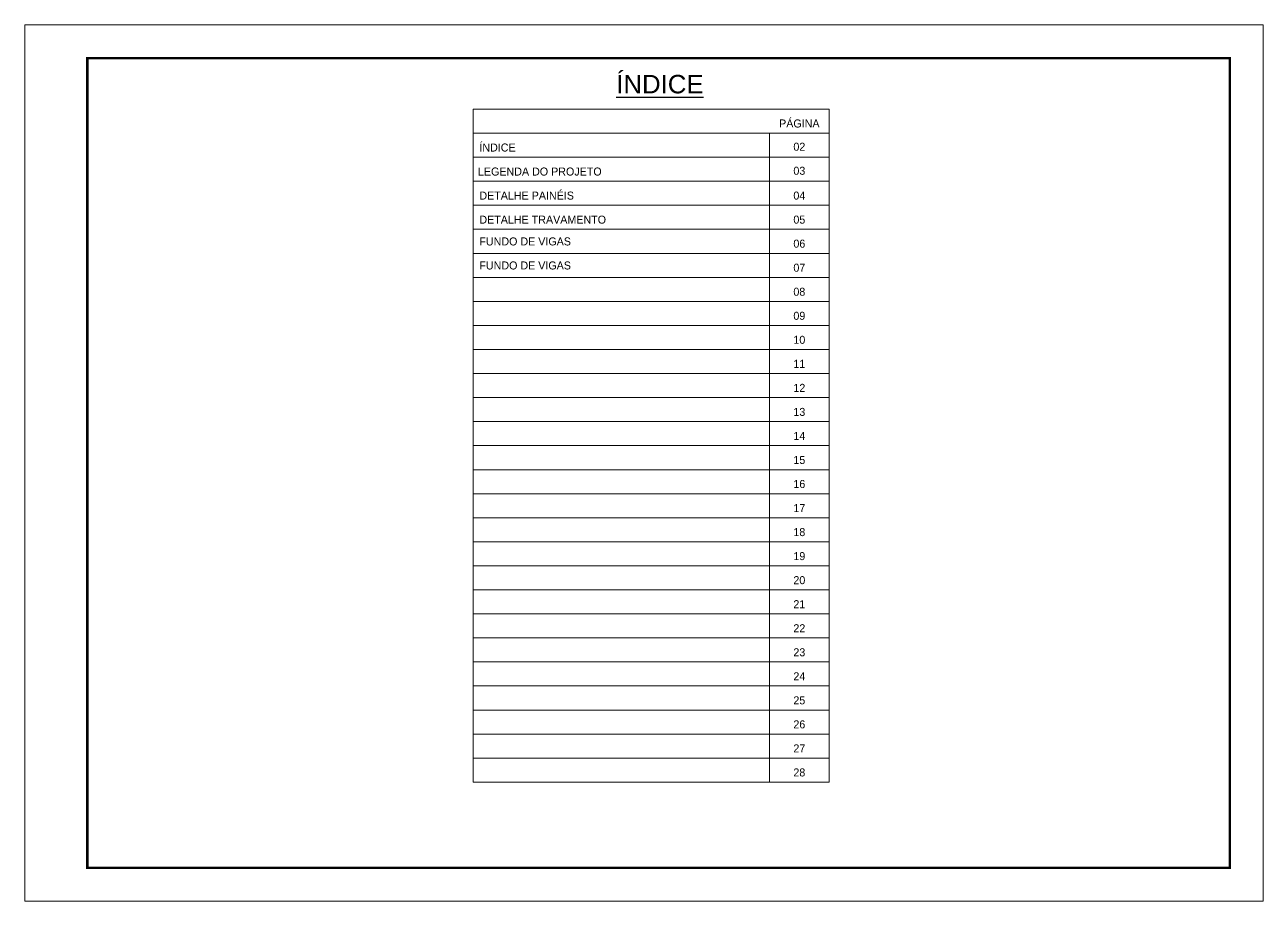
# Model space of a CAD drawing. Header units: millimetres. Extents: x 1513 to 7766, y 443 to 2642.
# Drawn here: x 3098 to 4583, y 1592 to 2642 of the extents above; entities that cross this region are included whole.
import ezdxf
from ezdxf.enums import TextEntityAlignment as Align

# ---------------------------------------------------------------- set-up
doc = ezdxf.new("R2010")
doc.units = ezdxf.units.MM
doc.layers.add('CARIMBO', color=255, linetype='Continuous', lineweight=9)
doc.layers.add('Folhas', color=255, linetype='Continuous', lineweight=9)
doc.styles.add('ARIAL', font='arial.ttf')
doc.styles.add('Tecnologia', font='')
doc.styles.get('Tecnologia').set_extended_font_data('Forgotten Futurist')

msp = doc.modelspace()

# ---------------------------------------------------------------- linework, layer by layer
at = {"layer": 'CARIMBO'}
for p, q in [((3635.16, 2540.68), (4062.24, 2540.68)), ((3635.16, 2540.68), (4062.24, 2540.68)), ((3635.16, 2540.68), (3635.16, 1734.38)), ((4062.24, 2540.68), (4062.24, 1734.38)), ((3635.16, 2511.88), (4062.24, 2511.88)), ((3635.16, 2511.88), (4062.24, 2511.88)), ((3635.16, 2511.88), (4062.24, 2511.88)), ((3990.42, 2511.88), (3990.42, 1734.38)), ((3635.16, 2483.09), (4062.24, 2483.09)), ((3635.16, 2454.29), (4062.24, 2454.29)), ((3635.16, 2425.49), (4062.24, 2425.49)), ((3635.16, 2396.7), (4062.24, 2396.7)), ((3635.16, 2367.9), (4062.24, 2367.9)), ((3635.16, 2339.1), (4062.24, 2339.1)), ((3635.16, 2310.31), (4062.24, 2310.31)), ((3635.16, 2281.51), (4062.24, 2281.51)), ((3635.16, 2252.72), (4062.24, 2252.72)), ((3635.16, 2223.92), (4062.24, 2223.92)), ((3635.16, 2195.12), (4062.24, 2195.12)), ((3635.16, 2166.33), (4062.24, 2166.33)), ((3635.16, 2137.53), (4062.24, 2137.53)), ((3635.16, 2108.73), (4062.24, 2108.73)), ((3635.16, 2079.94), (4062.24, 2079.94)), ((3635.16, 2051.14), (4062.24, 2051.14)), ((3635.16, 2022.35), (4062.24, 2022.35)), ((3635.16, 1993.55), (4062.24, 1993.55)), ((3635.16, 1964.75), (4062.24, 1964.75)), ((3635.16, 1935.96), (4062.24, 1935.96)), ((3635.16, 1907.16), (4062.24, 1907.16)), ((3635.16, 1878.36), (4062.24, 1878.36)), ((3635.16, 1849.57), (4062.24, 1849.57)), ((3635.16, 1820.77), (4062.24, 1820.77)), ((3635.16, 1791.98), (4062.24, 1791.98)), ((3635.16, 1763.18), (4062.24, 1763.18)), ((3635.16, 1734.38), (4062.24, 1734.38))]:
    msp.add_line(p, q, dxfattribs=at)
at = {"layer": 'Folhas'}
msp.add_lwpolyline([(3097.57, 1591.73), (4582.57, 1591.73), (4582.57, 2641.73), (3097.57, 2641.73)], close=True, dxfattribs=at)
at = {"layer": 'Folhas', "color": 30, "const_width": 3}
msp.add_lwpolyline([(3172.57, 1631.73), (4542.57, 1631.73), (4542.57, 2601.73), (3172.57, 2601.73)], close=True, dxfattribs=at)

# ---------------------------------------------------------------- texts
at = {"color": 0, "linetype": 'Continuous', "ltscale": 5, "style": 'ARIAL'}
msp.add_text('%%UÍNDICE', height=22.118, dxfattribs=at).set_placement((3859.15, 2559.58), align=Align.CENTER)
at = {"layer": 'CARIMBO', "style": 'Tecnologia'}
for s, p in [('PÁGINA', (4026.33, 2518.69)), ('02', (4026.33, 2490.86)), ('03', (4026.33, 2462.06)), ('04', (4026.33, 2432.3)), ('05', (4026.33, 2403.5)), ('06', (4026.33, 2374.71)), ('07', (4026.33, 2345.91)), ('08', (4026.33, 2317.12)), ('09', (4026.33, 2288.32)), ('10', (4026.33, 2259.52)), ('11', (4026.33, 2230.73)), ('12', (4026.33, 2201.93)), ('13', (4026.33, 2173.13)), ('14', (4026.33, 2144.34)), ('15', (4026.33, 2115.54)), ('16', (4026.33, 2086.75)), ('17', (4026.33, 2057.95)), ('18', (4026.33, 2029.15)), ('19', (4026.33, 2000.36)), ('20', (4026.33, 1971.56)), ('21', (4026.33, 1942.76)), ('22', (4026.33, 1913.97)), ('23', (4026.33, 1885.17)), ('24', (4026.33, 1856.38)), ('25', (4026.33, 1827.58)), ('26', (4026.33, 1798.78)), ('27', (4026.33, 1769.99)), ('28', (4026.33, 1741.19))]:
    msp.add_text(s, height=9.599, dxfattribs=at).set_placement(p, align=Align.CENTER)
for s, height, p in [('ÍNDICE', 9.599, (3642.66, 2489.89)), ('LEGENDA DO PROJETO', 9.5987, (3640.95, 2461.1)), ('DETALHE PAINÉIS', 9.5987, (3642.66, 2432.3)), ('DETALHE TRAVAMENTO', 9.5987, (3642.66, 2403.5)), ('FUNDO DE VIGAS', 9.5987, (3642.66, 2377.38)), ('FUNDO DE VIGAS', 9.5987, (3642.66, 2348.59))]:
    msp.add_text(s, height=height, dxfattribs=at).set_placement(p)

doc.saveas('drawing.dxf')
